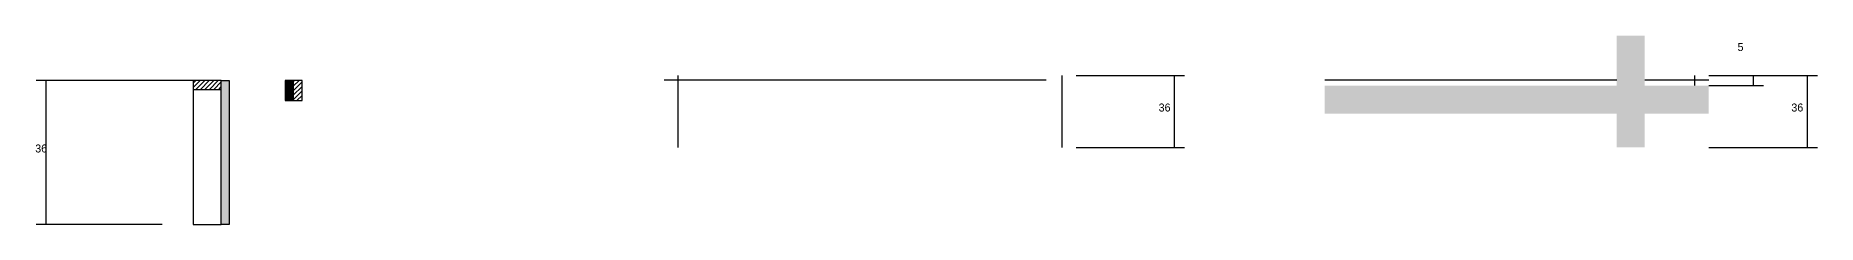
# Model space of a CAD drawing. Header units: metres. Extents: x 1764 to 5841, y -4497 to -3400.
# Drawn here: x 4942 to 5833, y -4497 to -4402 of the extents above; entities that cross this region are included whole.
import ezdxf

# ---------------------------------------------------------------- set-up
doc = ezdxf.new("R2010")
doc.units = ezdxf.units.M
for name, color, linetype in [('COTA', 241, 'Continuous'), ('Hachura', 253, 'Continuous'), ('Madeira', 126, 'Continuous'), ('Painéis', 200, 'Continuous'), ('SARR_2.2x7', 40, 'Continuous'), ('SARR_EDITAR', 141, 'Continuous')]:
    doc.layers.add(name, color=color, linetype=linetype)

msp = doc.modelspace()

# ---------------------------------------------------------------- hatches: boundary and pattern name
at = {"layer": 'COTA'}
h = msp.add_hatch(dxfattribs=at)
h.set_pattern_fill('AR-CONC', scale=0.03)
h.paths.add_polyline_path([(5732.6, -4441.5), (5732.6, -4458.5), (5746.6, -4458.5), (5746.6, -4441.5), (5778.6, -4441.5), (5778.6, -4427.5), (5746.6, -4427.5), (5746.6, -4422.5), (5746.6, -4402.5), (5732.6, -4402.5), (5732.6, -4422.5), (5732.6, -4427.5), (5586.6, -4427.5), (5586.6, -4441.5)])
at = {"layer": 'Hachura'}
h = msp.add_hatch(dxfattribs=at)
h.set_pattern_fill('ANSI31', scale=0.5)
h.paths.add_polyline_path([(5035, -4429.4), (5035, -4425), (5035, -4425), (5021, -4425), (5021, -4425), (5021, -4429.4), (5021, -4429.4), (5035, -4429.4)])
h = msp.add_hatch(color=8, dxfattribs=at)
h.dxf.hatch_style = 1
h.paths.add_polyline_path([(5039, -4425), (5035, -4425), (5035, -4425), (5035, -4497), (5035, -4497), (5039, -4497), (5039, -4497), (5039, -4425)])
h = msp.add_hatch(color=8, dxfattribs=at)
h.dxf.hatch_style = 1
h.paths.add_polyline_path([(5071, -4425), (5067, -4425), (5067, -4425), (5067, -4435), (5067, -4435), (5071, -4435), (5071, -4435), (5071, -4425)])
h = msp.add_hatch(dxfattribs=at)
h.set_pattern_fill('ANSI31', scale=0.5)
h.paths.add_polyline_path([(5071, -4435), (5075.4, -4435), (5075.4, -4435), (5075.4, -4425), (5075.4, -4425), (5071, -4425), (5071, -4425), (5071, -4435)])

# ---------------------------------------------------------------- linework, layer by layer
at = {"layer": 'COTA'}
for p, q in [((5021, -4425), (4942.5, -4425)), ((4947.5, -4497), (4947.5, -4425)), ((5462.4, -4422.5), (5516.6, -4422.5)), ((5511.6, -4458.5), (5511.6, -4422.5)), ((5778.6, -4422.5), (5832.9, -4422.5)), ((5778.6, -4422.5), (5806, -4422.5)), ((5801, -4427.5), (5801, -4422.5)), ((5827.9, -4458.5), (5827.9, -4422.5)), ((5778.6, -4427.5), (5806, -4427.5)), ((5462.4, -4458.5), (5516.6, -4458.5)), ((5778.6, -4458.5), (5832.9, -4458.5)), ((5005.4, -4497), (4942.5, -4497))]:
    msp.add_line(p, q, dxfattribs=at)
at = {"layer": 'Madeira'}
for points in [[(5035, -4429.4), (5035, -4425), (5021, -4425), (5021, -4429.4)], [(5035, -4425), (5021, -4425), (5021, -4497), (5035, -4497)], [(5071, -4435), (5075.4, -4435), (5075.4, -4425), (5071, -4425)]]:
    msp.add_lwpolyline(points, close=True, dxfattribs=at)
at = {"layer": 'Painéis'}
for points in [[(5035, -4425), (5039, -4425), (5039, -4497), (5035, -4497)], [(5071, -4425), (5067, -4425), (5067, -4435), (5071, -4435)]]:
    msp.add_lwpolyline(points, close=True, dxfattribs=at)
at = {"layer": 'SARR_2.2x7'}
for p, q in [((5256.4, -4424.7), (5447.4, -4424.7)), ((5263.4, -4458.5), (5263.4, -4422.5)), ((5455.4, -4458.5), (5455.4, -4422.5)), ((5771.6, -4427.5), (5771.6, -4422.5))]:
    msp.add_line(p, q, dxfattribs=at)
at = {"layer": 'SARR_EDITAR'}
for p, q in [((5586.6, -4424.7), (5732.6, -4424.7)), ((5746.6, -4424.7), (5778.6, -4424.7))]:
    msp.add_line(p, q, dxfattribs=at)

# ---------------------------------------------------------------- texts
at = {"layer": 'COTA'}
for s, p in [('5', (5793, -4410.2)), ('36', (5503.6, -4440.5)), ('36', (5819.9, -4440.5)), ('36', (4942, -4461))]:
    msp.add_text(s, height=4, dxfattribs=at).set_placement(p)

doc.saveas('drawing.dxf')
